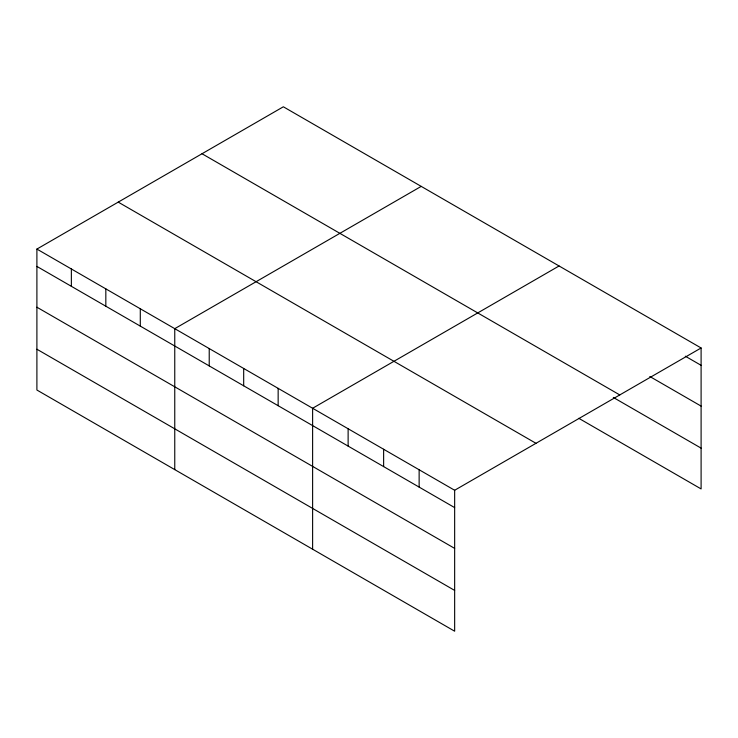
<?xml version="1.0" encoding="UTF-8"?>
<svg xmlns="http://www.w3.org/2000/svg" width="738" height="738" viewBox="0 0 738 738"><rect width="100%" height="100%" fill="white"/><g stroke="black" fill="none" stroke-linecap="round" stroke-linejoin="round"><path stroke-width="1.11" d="M454.654 548.389L454.654 490.263L36.9 249.075L36.9 390.024L454.654 631.211L454.654 548.389L36.9 307.211M578.795 418.308L701.1 488.925L701.1 347.976L283.346 106.789L36.9 249.075M421.204 186.382L174.758 328.668L174.758 469.617M559.063 265.975L312.617 408.262L312.617 549.21M454.654 490.263L701.1 347.976M685.316 356.205L701.1 365.319M649.809 376.491L701.1 406.103M202.018 153.744L619.772 394.931M613.315 397.45L701.1 448.132M118.228 202.12L535.982 443.307M36.9 266.418L454.654 507.606M36.9 349.231L454.654 590.418M419.138 469.765L419.138 487.098M383.631 449.257L383.631 466.601M348.124 428.76L348.124 446.103M278.152 388.363L278.152 405.706M243.688 368.465L243.688 385.808M209.223 348.567L209.223 365.91M140.294 308.77L140.294 326.113M105.829 288.872L105.829 306.215M71.365 268.973L71.365 286.316"/></g></svg>
